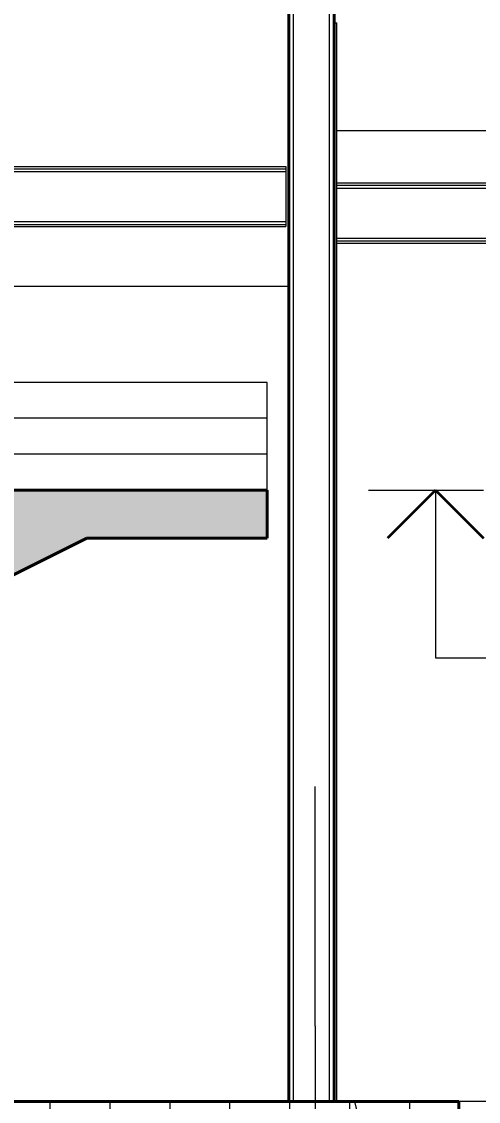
# Model space of a CAD drawing. Header units: millimetres. Extents: x 38742 to 132043, y -3942 to 12834.
# Drawn here: x 121523 to 123428, y -142 to 4363 of the extents above; entities that cross this region are included whole.
import ezdxf
from ezdxf.enums import TextEntityAlignment as Align

# ---------------------------------------------------------------- set-up
doc = ezdxf.new("R2010")
doc.units = ezdxf.units.MM
doc.header["$MEASUREMENT"] = 0
doc.linetypes.add('Штрихштриховая', pattern=[10936.110735, 5291.666508, -2116.666555, 1411.111116, -2116.666555])
for name, color, linetype in [('- Спрятан', 7, 'Continuous'), ('колонны', 7, 'Continuous'), ('лестницы', 7, 'Continuous'), ('оси', 7, 'Continuous'), ('перекрытие', 7, 'Continuous'), ('стены наруж', 7, 'Continuous'), ('чертеж', 7, 'Continuous')]:
    doc.layers.add(name, color=color, linetype=linetype)
for name, color, linetype, lineweight in [('- Спрятан_Ном._пера__96', 7, 'Continuous', 13), ('колонны_Ном._пера__96', 7, 'Continuous', 13), ('лестницы_Ном._пера__94', 252, 'Continuous', 13), ('лестницы_Ном._пера__96', 7, 'Continuous', 13), ('лестницы_Ном._пера__99', 7, 'Continuous', 40), ('оси_Ном._пера__96', 7, 'Continuous', 13), ('перекрытие_Ном._пера__94', 252, 'Continuous', 13), ('перекрытие_Ном._пера__96', 7, 'Continuous', 13), ('перекрытие_Ном._пера__99', 7, 'Continuous', 40), ('подп стены Инжзащита_Ном._пера__97', 7, 'Continuous', 20), ('стены наруж_Ном._пера__96', 7, 'Continuous', 13), ('стены наруж_Ном._пера__99', 7, 'Continuous', 40), ('чертеж_Ном._пера__96', 7, 'Continuous', 13), ('чертеж_Ном._пера__98', 7, 'Continuous', 35)]:
    doc.layers.add(name, color=color, linetype=linetype, lineweight=lineweight)
doc.styles.add('СГЕНЕРИР_СТИЛЬ_1', font='gost_2_304-81_type.ttf')

# ---------------------------------------------------------------- blocks, each defined once
blk = doc.blocks.new('Элемент разреза_67_3', base_point=(50891.7, -142))
at = {"layer": 'лестницы_Ном._пера__94', "linetype": 'Continuous', "lineweight": 13}
for points in [[(122547.3, 2208), (122547.3, 2408), (121447.3, 2408), (121447.3, 2208)], [(116647.3, -137), (116647.3, -142), (116870.3, -142), (116979.7, -142), (117056.7, -142), (117094.5, -142), (117208.1, -85.2), (117247.3, -65.6), (117470.3, 45.9), (117547.3, 84.4), (117770.3, 195.9), (117847.3, 234.4), (118070.3, 345.9), (118147.3, 384.4), (118370.3, 495.9), (118447.3, 534.4), (118670.3, 645.9), (118747.3, 684.4), (118970.3, 795.9), (119047.3, 834.4), (119270.3, 945.9), (119347.3, 984.4), (119570.3, 1095.9), (119647.3, 1134.4), (119870.3, 1245.9), (119947.3, 1284.4), (120170.3, 1395.9), (120247.3, 1434.4), (120470.3, 1545.9), (120547.3, 1584.4), (120770.3, 1695.9), (120847.3, 1734.4), (121070.3, 1845.9), (121147.3, 1884.4), (121370.3, 1995.9), (121447.3, 2034.4), (121705.4, 2163.4), (121794.5, 2208), (121447.3, 2208), (121447.3, 2258), (121147.3, 2258), (121147.3, 2108), (120847.3, 2108), (120847.3, 1958), (120547.3, 1958), (120547.3, 1808), (120247.3, 1808), (120247.3, 1658), (119947.3, 1658), (119947.3, 1508), (119647.3, 1508), (119647.3, 1358), (119347.3, 1358), (119347.3, 1208), (119047.3, 1208), (119047.3, 1058), (118747.3, 1058), (118747.3, 908), (118447.3, 908), (118447.3, 758), (118147.3, 758), (118147.3, 608), (117847.3, 608), (117847.3, 458), (117547.3, 458), (117547.3, 308), (117247.3, 308), (117247.3, 158), (116947.3, 158), (116947.3, 8), (116647.3, 8)]]:
    blk.add_hatch(color=9, dxfattribs=at).paths.add_polyline_path(points)
at = {"layer": 'лестницы_Ном._пера__96', "linetype": 'Continuous'}
for p, q in [((122547.3, 2858), (121449.8, 2858)), ((122547.3, 2708), (122547.3, 2858)), ((122547.3, 2708), (121449.8, 2708)), ((122547.3, 2558), (122547.3, 2708)), ((122547.3, 2558), (121449.1, 2558)), ((122547.3, 2408), (122547.3, 2558))]:
    blk.add_line(p, q, dxfattribs=at)
at = {"layer": 'лестницы_Ном._пера__99', "linetype": 'Continuous'}
for p, q in [((121447.3, 2408), (122547.3, 2408)), ((122547.3, 2208), (122547.3, 2408)), ((121705.4, 2163.4), (121794.5, 2208)), ((121794.5, 2208), (122547.3, 2208)), ((121447.3, 2034.4), (121705.4, 2163.4))]:
    blk.add_line(p, q, dxfattribs=at)
blk = doc.blocks.new('Элемент разреза_68_3', base_point=(50891.7, -142))
at = {"layer": 'перекрытие_Ном._пера__94', "linetype": 'Continuous'}
h = blk.add_hatch(dxfattribs=at)
h.set_pattern_fill('СЕТКА_25X25_0003', color=256, style=0, pattern_type=2)
h.set_pattern_definition([(0, (50891.67, -142), (0, 250), []), (90, (50891.67, -142), (-250, 0), [])])
h.paths.add_polyline_path([(123347.3, -182), (123347.3, -142), (113747.3, -142), (113747.3, -182)])
at = {"layer": 'перекрытие_Ном._пера__99', "linetype": 'Continuous'}
for p in [(113747.3, -142), (123347.3, -182)]:
    blk.add_line(p, (123347.3, -142), dxfattribs=at)
blk = doc.blocks.new('Элемент разреза_69_3', base_point=(50891.7, -142))
at = {"layer": 'стены наруж_Ном._пера__96', "linetype": 'Continuous'}
for p, q in [((122657.3, -142), (122657.3, 4808)), ((122657.3, -142), (122657.3, 4808)), ((122807.3, -142), (122807.3, 4808)), ((122807.3, -142), (122807.3, 4808))]:
    blk.add_line(p, q, dxfattribs=at)
at = {"layer": 'стены наруж_Ном._пера__99', "linetype": 'Continuous'}
for p, q in [((122637.3, -142), (122637.3, 4808)), ((122827.3, -142), (122827.3, 4808)), ((122637.3, -142), (122657.3, -142)), ((122657.3, -142), (122807.3, -142)), ((122807.3, -142), (122827.3, -142))]:
    blk.add_line(p, q, dxfattribs=at)
blk = doc.blocks.new('Элемент разреза_75_3', base_point=(50891.7, -142))
at = {"layer": 'стены наруж_Ном._пера__96', "linetype": 'Continuous'}
blk.add_line((122837.3, 3908), (124522.3, 3908), dxfattribs=at)
blk = doc.blocks.new('Элемент разреза_76_3', base_point=(50891.7, -142))
at = {"layer": 'перекрытие_Ном._пера__96', "linetype": 'Continuous'}
blk.add_line((124758.3, 3689), (122837.3, 3689), dxfattribs=at)
blk = doc.blocks.new('Элемент разреза_79_3', base_point=(50891.7, -142))
at = {"layer": 'колонны_Ном._пера__96', "linetype": 'Continuous'}
for p in [(122827.3, 4358), (122837.3, -142)]:
    blk.add_line(p, (122837.3, 4358), dxfattribs=at)
blk = doc.blocks.new('Элемент разреза_96_3', base_point=(50891.7, -142))
at = {"layer": 'перекрытие_Ном._пера__96', "linetype": 'Continuous'}
blk.add_line((122637.3, 3258), (121467.3, 3258), dxfattribs=at)
blk = doc.blocks.new('Элемент разреза_117_3', base_point=(50891.7, -142))
at = {"layer": '- Спрятан_Ном._пера__96', "linetype": 'Continuous'}
for p, q in [((122837.3, 3680), (124697.8, 3680)), ((122837.3, 3668), (124697.8, 3668)), ((124697.8, 3689), (124697.8, 3680)), ((124697.8, 3680), (124697.8, 3676.5)), ((124697.8, 3676.5), (124697.8, 3668)), ((124697.8, 3668), (124697.8, 3460)), ((122837.3, 3460), (124697.8, 3460)), ((122837.3, 3448), (124697.8, 3448)), ((122837.3, 3439), (124697.8, 3439)), ((124697.8, 3460), (124697.8, 3451.5)), ((124697.8, 3451.5), (124697.8, 3448)), ((124697.8, 3448), (124697.8, 3439))]:
    blk.add_line(p, q, dxfattribs=at)
blk = doc.blocks.new('Элемент разреза_120_3', base_point=(50891.7, -142))
at = {"layer": '- Спрятан_Ном._пера__96', "linetype": 'Continuous'}
for p, q in [((121467.3, 3758), (122624.3, 3758)), ((121467.3, 3749), (122624.3, 3749)), ((122624.3, 3758), (122624.3, 3749)), ((122624.3, 3749), (122624.3, 3745.5)), ((122624.3, 3745.5), (122624.3, 3737)), ((121467.3, 3737), (122624.3, 3737)), ((122624.3, 3737), (122624.3, 3529)), ((121467.3, 3529), (122624.3, 3529)), ((121467.3, 3517), (122624.3, 3517)), ((122624.3, 3529), (122624.3, 3520.5)), ((122624.3, 3520.5), (122624.3, 3517)), ((122624.3, 3517), (122624.3, 3508)), ((121467.3, 3508), (122624.3, 3508))]:
    blk.add_line(p, q, dxfattribs=at)
blk = doc.blocks.new('Стандартный маркер сетки[19]_3', base_point=(122747.3, 1172.5))
at = {"layer": 'оси_Ном._пера__96', "linetype": 'Штрихштриховая'}
for q in [(122747.3, 1172.5), (122747.3, -2142)]:
    blk.add_line((122747.3, 172.5), q, dxfattribs=at)
at = {"layer": 'оси_Ном._пера__96', "style": 'СГЕНЕРИР_СТИЛЬ_1'}
blk.add_attdef('AC_MarkerText_1', text='', height=350, rotation=360, dxfattribs=at).set_placement((122591.2, -3811.7), align=Align.BOTTOM_LEFT)
blk = doc.blocks.new('Отметка высоты (ГОСТ)[28]_3', base_point=(123249.8, 2408))
at = {"layer": 'чертеж_Ном._пера__96', "linetype": 'Continuous'}
for p, q in [((122969.5, 2408), (123449.8, 2408)), ((123249.8, 2408), (123249.8, 1708)), ((123249.8, 1708), (124323.1, 1708))]:
    blk.add_line(p, q, dxfattribs=at)
at = {"layer": 'чертеж_Ном._пера__98', "linetype": 'Continuous'}
for q in [(123049.8, 2208), (123449.8, 2208)]:
    blk.add_line((123249.8, 2408), q, dxfattribs=at)
at = {"layer": 'чертеж_Ном._пера__96', "insert": (123449.8, 1741.5), "char_height": 250, "attachment_point": 7, "style": 'СГЕНЕРИР_СТИЛЬ_1'}
blk.add_mtext('{2,550\\A1{\\H.66x;\\S^  ;}}', dxfattribs=at)

msp = doc.modelspace()

# ---------------------------------------------------------------- linework, layer by layer
at = {"layer": 'подп стены Инжзащита_Ном._пера__97', "linetype": 'Continuous'}
for p, q in [((124114.2, -142), (122911.7, -142)), ((122911.7, -142), (123114.2, -952))]:
    msp.add_line(p, q, dxfattribs=at)

# ---------------------------------------------------------------- block references
at = {"layer": '- Спрятан'}
for name in ['Элемент разреза_120_3', 'Элемент разреза_117_3']:
    msp.add_blockref(name, (50891.7, -142), dxfattribs=at)
at = {"layer": 'колонны'}
msp.add_blockref('Элемент разреза_79_3', (50891.7, -142), dxfattribs=at)
at = {"layer": 'лестницы'}
msp.add_blockref('Элемент разреза_67_3', (50891.7, -142), dxfattribs=at)
at = {"layer": 'оси', "color": 251, "linetype": 'Continuous', "lineweight": 13}
msp.add_blockref('Стандартный маркер сетки[19]_3', (122747.3, 1172.5), dxfattribs=at)
at = {"layer": 'перекрытие'}
for name in ['Элемент разреза_76_3', 'Элемент разреза_96_3', 'Элемент разреза_68_3']:
    msp.add_blockref(name, (50891.7, -142), dxfattribs=at)
at = {"layer": 'стены наруж'}
for name in ['Элемент разреза_69_3', 'Элемент разреза_75_3']:
    msp.add_blockref(name, (50891.7, -142), dxfattribs=at)
at = {"layer": 'чертеж', "linetype": 'Continuous'}
msp.add_blockref('Отметка высоты (ГОСТ)[28]_3', (123249.8, 2408), dxfattribs=at)

doc.saveas('drawing.dxf')
